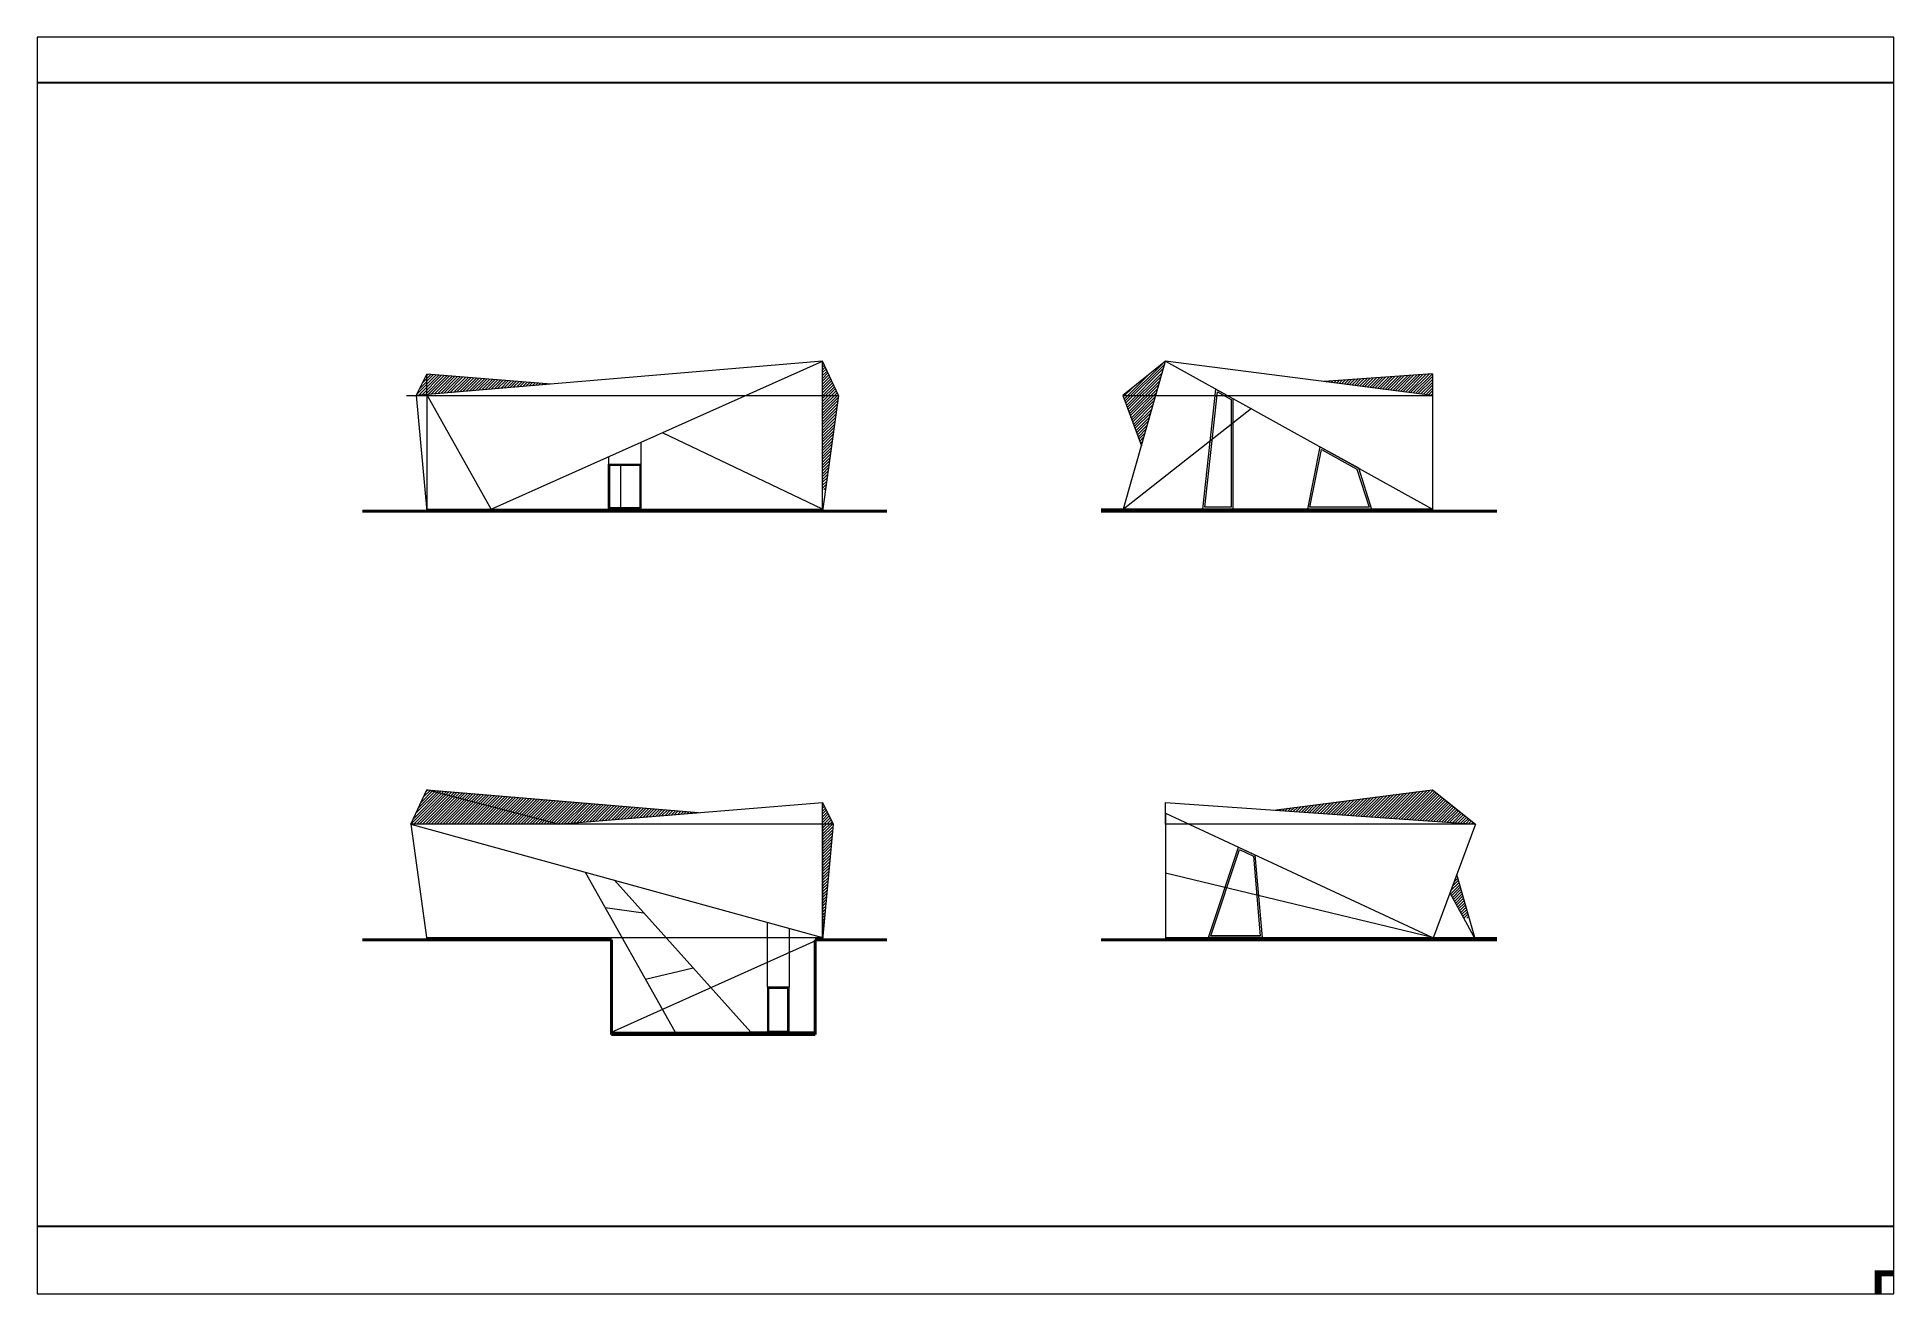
# Paper-space layout 'ELEWACJA NR 3' of a CAD drawing. Header units: millimetres. Extents: x -26 to 840, y -9 to 578.
# The model-space entities are those that its viewports show. They can reach past a viewport. Long polylines and large blocks are cut down to what shows.
import ezdxf

# ---------------------------------------------------------------- set-up
doc = ezdxf.new("R2010")
doc.units = ezdxf.units.MM
doc.linetypes.add('HIDDEN2', pattern=[4.7625, 3.175, -1.5875])
for name, color, linetype, lineweight in [('A-sc wykończenie', 6, 'Continuous', 18), ('A-wykończenia', 6, 'Continuous', 13), ('A04_KONSTRUKCJA PONIZEJ', 2, 'HIDDEN2', 0), ('sciany murowane', 3, 'Continuous', 40)]:
    doc.layers.add(name, color=color, linetype=linetype, lineweight=lineweight)
doc.styles.get("Standard").update_dxf_attribs({"font": 'arial.ttf'})
pattern_1 = [(45, (-2671799.808, -408919.096), (-6.73519209, 6.73519209), [])]
pattern_2 = [(45, (-2669315.901, -410919.096), (-6.73519209, 6.73519209), [])]

msp = doc.modelspace()

# ---------------------------------------------------------------- hatches: boundary and pattern name
at = {"layer": 'A-wykończenia', "ltscale": 10}
h = msp.add_hatch(dxfattribs=at)
h.set_pattern_fill('LINE', color=256, scale=3, angle=45)
h.set_pattern_definition(pattern_1)
h.paths.add_polyline_path([(35481.59, 9447.24), (35481.59, 8848.14), (35495.61, 8848.14), (35556.31, 9285.22)])
h = msp.add_hatch(dxfattribs=at)
h.set_pattern_fill('LINE', color=256, scale=3, angle=45)
h.set_pattern_definition([(45, (-2668538.248, -407092.971), (-6.73519209, 6.73519209), [])])
h.paths.add_polyline_path([(37035.79, 9287.22), (36881.61, 9287.22), (36968.66, 9052.18)])
h.paths.add_polyline_path([(36881.59, 9287.27), (36881.61, 9287.22), (37035.79, 9287.22), (37081.59, 9447.62)])
h.paths.add_polyline_path([(38326.59, 9387.5), (37820.7, 9352.4), (38326.59, 9287.22)])
h = msp.add_hatch(dxfattribs=at)
h.set_pattern_fill('LINE', color=256, scale=3, angle=45)
h.set_pattern_definition(pattern_1)
h.paths.add_polyline_path([(33636.59, 9387.24), (33586.59, 9287.27), (33636.59, 9291.49)])
h.paths.add_polyline_path([(34215.04, 9340.33), (33636.59, 9387.24), (33636.59, 9291.49)])
h = msp.add_hatch(dxfattribs=at)
h.set_pattern_fill('LINE', color=256, scale=3, angle=45)
h.set_pattern_definition([(45, (-2666288.859, -409092.978), (-6.73519209, 6.73519209), [])])
h.paths.add_polyline_path([(38439.52, 7052.17), (38407.39, 6965.4), (38471.47, 6848.14), (38497.79, 6848.14)])
h.paths.add_polyline_path([(38526.58, 7287.23), (38526.59, 7287.26), (38326.59, 7447.62), (37586.62, 7352.28)])
h = msp.add_hatch(dxfattribs=at)
h.set_pattern_fill('LINE', color=256, scale=3, angle=45)
h.set_pattern_definition(pattern_2)
h.paths.add_polyline_path([(34248.54, 7287.24), (33636.59, 7447.24), (33561.59, 7287.24)])
h.paths.add_polyline_path([(34248.54, 7287.24), (34902.99, 7340.32), (33636.59, 7447.24)])
h = msp.add_hatch(dxfattribs=at)
h.set_pattern_fill('LINE', color=256, scale=3, angle=45)
h.set_pattern_definition(pattern_2)
h.paths.add_polyline_path([(35481.59, 7387.24), (35481.59, 7287.24), (35531.59, 7287.24)])
h.paths.add_polyline_path([(35531.59, 7287.24), (35481.59, 7287.24), (35481.59, 6747.27), (35481.6, 6747.27)])

# ---------------------------------------------------------------- linework, layer by layer
msp.add_lwpolyline([(31336.59, 10747.27), (42418.15, 10747.27), (42418.15, 5409.23), (31336.59, 5409.23)], close=True)
at = {"layer": 'A-sc wykończenie'}
for p, q in [((33636.59, 9287.27), (33636.59, 8747.27)), ((35481.59, 7287.24), (35481.59, 6747.24))]:
    msp.add_line(p, q, dxfattribs=at)
at = {"layer": 'A-wykończenia', "ltscale": 10}
for p, q in [((35481.59, 9447.27), (33586.59, 9287.27)), ((33936.59, 8757.27), (35481.59, 9447.27)), ((35481.59, 8747.27), (35481.59, 9447.27)), ((35556.59, 9287.24), (35481.59, 9447.24)), ((37081.59, 9447.62), (36881.59, 9287.27)), ((36881.59, 8747.28), (37081.59, 9447.62)), ((38326.59, 9287.22), (37081.59, 9447.62)), ((37081.59, 9447.62), (38326.59, 8757.25)), ((33586.59, 9287.27), (33636.59, 9387.24)), ((33636.59, 9287.27), (33636.59, 9387.24)), ((34215.04, 9340.33), (33636.59, 9387.24)), ((38326.59, 9387.5), (37820.7, 9352.4)), ((38326.59, 9387.5), (38326.59, 8747.27)), ((33586.59, 9287.27), (33636.59, 8747.27)), ((33936.59, 8757.27), (33636.59, 9291.49)), ((35481.59, 9287.27), (35556.59, 9287.27)), ((35556.59, 9287.24), (35481.59, 8747.24)), ((36881.59, 9287.27), (36968.66, 9052.18)), ((37255.07, 8757.25), (37316.42, 9317.41)), ((37481.59, 9225.82), (36884.44, 8757.25)), ((35481.59, 8757.27), (34734.44, 9113.59)), ((34633.85, 9068.67), (34633.85, 8757.27)), ((34483.85, 9001.68), (34483.85, 8757.27)), ((34483.85, 8967.27), (34633.85, 8967.27)), ((34538.85, 8962.27), (34538.85, 8762.27)), ((33636.59, 8757.27), (33936.59, 8757.27)), ((37081.59, 8747.28), (36881.59, 8747.28)), ((37081.59, 8747.28), (37481.59, 8747.28)), ((37255.07, 8757.25), (37395.07, 8757.25)), ((37395.07, 8757.25), (37745.07, 8757.25)), ((38126.59, 8757.25), (37876.59, 8757.25)), ((37586.62, 7352.28), (38326.59, 7447.62)), ((38326.59, 7447.62), (38526.59, 7287.26)), ((33561.59, 7287.24), (33636.59, 7447.24)), ((33636.59, 7447.24), (34902.99, 7340.32)), ((34248.54, 7287.24), (33636.59, 7447.24)), ((34248.54, 7287.24), (35481.59, 7387.24)), ((35481.59, 6747.27), (35481.59, 7387.24)), ((35481.59, 7287.24), (35481.59, 7387.24)), ((35481.59, 7387.24), (35531.59, 7287.24)), ((37081.59, 7287.21), (37081.59, 7387.21)), ((37081.59, 7387.21), (38526.59, 7287.26)), ((34248.54, 7287.24), (33561.59, 7287.24)), ((33561.59, 7287.24), (33636.59, 6747.24)), ((33561.59, 7287.24), (35481.59, 6757.27)), ((35531.59, 7287.24), (35481.59, 6747.24)), ((37081.59, 7337.24), (37081.59, 6747.27)), ((37081.59, 7337.24), (38326.59, 6757.24)), ((38526.59, 7287.26), (38326.59, 6747.26)), ((34374.59, 7062.83), (34792.52, 6318.77)), ((35146.59, 6315.24), (34510.73, 7025.25)), ((38326.59, 6757.24), (37081.59, 7058.65)), ((38526.59, 6747.27), (38439.52, 7052.17)), ((38407.39, 6965.4), (38526.59, 6747.27)), ((34467.29, 6897.79), (34647.2, 6872.87)), ((34497.59, 6315.24), (35481.59, 6757.27)), ((35225.09, 6525.24), (35225.09, 6828.07)), ((35325.09, 6800.47), (35325.09, 6525.24)), ((37281.59, 6757.24), (37531.59, 6757.24)), ((34497.59, 6305.24), (34497.59, 6747.27)), ((34497.59, 6747.27), (34497.59, 6305.24)), ((38326.59, 6747.27), (38526.59, 6747.27)), ((34655.19, 6563.25), (34877.7, 6615.49)), ((35446.59, 6315.24), (35146.59, 6315.24))]:
    msp.add_line(p, q, dxfattribs=at)
for points in [[(37316.42, 9317.41), (37395.07, 9273.8), (37395.07, 8757.25), (37255.07, 8757.25), (37316.42, 9317.41), (37395.07, 9273.8)], [(37803.23, 9047.46), (37980.73, 8949.04), (38041.96, 8757.25), (37745.07, 8757.25), (37803.23, 9047.46)], [(37421.09, 7179.08), (37498.45, 7143.04), (37531.59, 6757.24), (37281.59, 6757.24), (37421.09, 7179.08)], [(35225.09, 6315.24), (35225.09, 6315.24), (35325.09, 6315.24), (35325.09, 6525.24), (35225.09, 6525.24), (35225.09, 6315.24)]]:
    msp.add_lwpolyline(points, dxfattribs=at)
for points in [[(37323.06, 9304.58), (37387.07, 9269.09), (37387.07, 8765.25), (37263.99, 8765.25)], [(37808.92, 9035.16), (37974.08, 8943.58), (38031.01, 8765.25), (37754.83, 8765.25)], [(34483.85, 8967.27), (34633.85, 8967.27), (34633.85, 8757.27), (34483.85, 8757.27)], [(34488.85, 8962.27), (34628.85, 8962.27), (34628.85, 8762.27), (34488.85, 8762.27)], [(37425.86, 7168.04), (37490.88, 7137.75), (37522.88, 6765.24), (37292.67, 6765.24)], [(35230.09, 6320.24), (35320.09, 6320.24), (35320.09, 6520.24), (35230.09, 6520.24)]]:
    msp.add_lwpolyline(points, close=True, dxfattribs=at)
at = {"layer": 'A04_KONSTRUKCJA PONIZEJ', "ltscale": 10}
for p, q in [((33541.16, 9287.27), (35481.59, 9287.27)), ((36881.61, 9287.22), (38326.59, 9287.22)), ((33636.59, 8757.27), (35481.59, 8757.27)), ((38326.59, 8757.25), (36781.59, 8757.25)), ((35531.59, 7287.24), (33562.81, 7287.24)), ((38526.58, 7287.21), (37081.59, 7287.21)), ((33636.59, 6757.27), (35481.59, 6757.27)), ((37081.59, 6757.24), (38626.59, 6757.24)), ((34497.59, 6315.24), (35446.59, 6315.24))]:
    msp.add_line(p, q, dxfattribs=at)
at = {"layer": 'sciany murowane'}
for p, q in [((35781.59, 8747.27), (33336.59, 8747.27)), ((38626.59, 8747.28), (36781.59, 8747.27)), ((34497.59, 6747.24), (33336.59, 6747.27)), ((34497.59, 6747.24), (34497.59, 6305.24)), ((35781.59, 6747.27), (35446.59, 6747.27)), ((35446.59, 6747.24), (35446.59, 6305.24)), ((36781.59, 6747.27), (38626.59, 6747.26)), ((34497.59, 6305.24), (35446.59, 6305.24))]:
    msp.add_line(p, q, dxfattribs=at)

# ---------------------------------------------------------------- texts
at = {"insert": (40360.19, 5204.52), "char_height": 250, "attachment_point": 1}
msp.add_mtext_dynamic_manual_height_columns('ELEWACJE', width=10023.6048, gutter_width=12.5, heights=[0], dxfattribs=at)

psp = doc.layouts.new('ELEWACJA NR 3')

# ---------------------------------------------------------------- viewports
at = {"layer": '0'}
psp.add_viewport(center=(406.57, 284.35), size=(866, 586.5153), view_center_point=(36148.24, 8027.13), view_height=5865.1525, dxfattribs=at)

doc.saveas('drawing.dxf')
